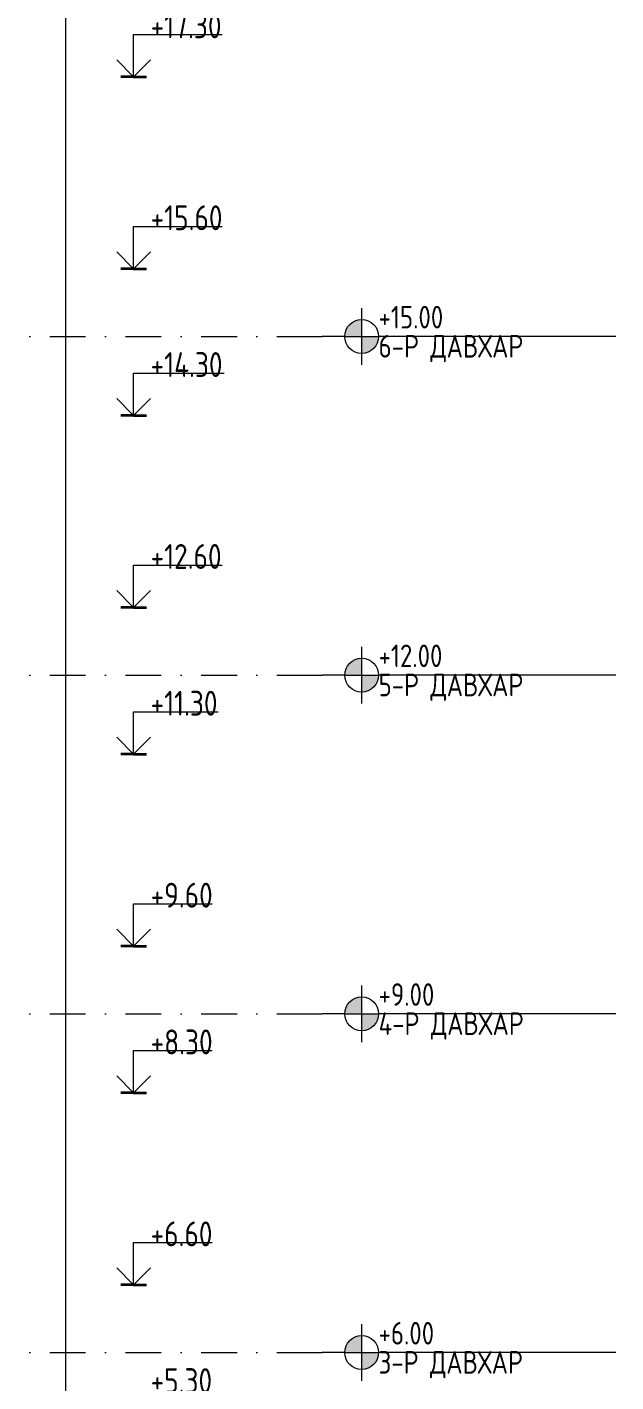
# Model space of a CAD drawing. Header units: millimetres. Extents: x 18162 to 7085488, y 72188 to 247925.
# Drawn here: x 3687506 to 3692716, y 100858 to 112858 of the extents above; entities that cross this region are included whole.
import ezdxf

# ---------------------------------------------------------------- set-up
doc = ezdxf.new("R2010")
doc.units = ezdxf.units.MM
doc.header["$MEASUREMENT"] = 0
doc.linetypes.add('Dot & Dashed', pattern=[670.277762, 317.5, -176.388889, 0, -176.388874])
doc.styles.add('GENERATED_STYLE_3', font='', dxfattribs={"width": 0.8})
doc.styles.get('GENERATED_STYLE_3').set_extended_font_data('ISOCPEUR MON')
doc.dimstyles.new('GENERATED_STYLE__7', dxfattribs={"dimtxt": 220.000005, "dimasz": 114, "dimexe": 0.18, "dimexo": 342.629951, "dimgap": 0, "dimtad": 1, "dimdec": 0, "dimzin": 0, "dimdsep": 46, "dimtxsty": 'GENERATED_STYLE_3', "dimblk": 'ARROWHEAD_2', "dimblk1": 'ARROWHEAD_2', "dimblk2": 'ARROWHEAD_2', "dimcen": 0.09, "dimclrd": 13, "dimclre": 13, "dimclrt": 13, "dimadec": 0, "dimazin": 0, "dimtfac": 1, "dimtdec": 4, "dimtmove": 0, "dimatfit": 3, "dimfxl": 1, "dimtolj": 1, "dimtzin": 0, "dimarcsym": 0})

# ---------------------------------------------------------------- blocks, each defined once
blk = doc.blocks.new('*D1249', base_point=(3761975, 95118))
at = {"color": 13, "linetype": 'Continuous', "lineweight": 13}
for p, q in [((3687961, 145568), (3684022, 145568)), ((3687848, 145568), (3687848, 145641)), ((3687848, 90368), (3687848, 145568)), ((3687961, 90368), (3683992, 90368)), ((3687848, 90295), (3687848, 90368))]:
    blk.add_line(p, q, dxfattribs=at)
at = {"color": 12, "linetype": 'Continuous', "lineweight": 35}
for p, q in [((3687923, 145525), (3687773, 145611)), ((3687773, 90411), (3687923, 90325))]:
    blk.add_line(p, q, dxfattribs=at)
at = {"color": 13, "lineweight": 13, "insert": (3687912, 117630), "char_height": 220, "attachment_point": 7, "rotation": 90, "style": 'GENERATED_STYLE_3'}
blk.add_mtext('\\A1;{\\pql;\\fISOCPEUR MON|b0|i0|c0|p0;\\W0.800000;55,200}', dxfattribs=at)
blk = doc.blocks.new('ARROWHEAD_2')
at = {"color": 0, "linetype": 'Continuous', "lineweight": 0}
for p, q in [((0, 0), (-1, 0)), ((-0.38, -0.66), (0.38, 0.66))]:
    blk.add_line(p, q, dxfattribs=at)

msp = doc.modelspace()

# ---------------------------------------------------------------- hatches: boundary and pattern name
at = {"linetype": 'Continuous', "lineweight": 5}
for points in [[(3690466.5, 110118), (3690466.5, 110268, 0.4142136), (3690316.5, 110118)], [(3690466.5, 110118), (3690466.5, 109968, 0.4142136), (3690616.5, 110118)], [(3690466.5, 107118), (3690466.5, 107268, 0.4142136), (3690316.5, 107118)], [(3690466.5, 107118), (3690466.5, 106968, 0.4142136), (3690616.5, 107118)], [(3690466.5, 104118), (3690466.5, 104268, 0.4142136), (3690316.5, 104118)], [(3690466.5, 104118), (3690466.5, 103968, 0.4142136), (3690616.5, 104118)], [(3690466.5, 101118), (3690466.5, 101268, 0.4142136), (3690316.5, 101118)], [(3690466.5, 101118), (3690466.5, 100968, 0.4142136), (3690616.5, 101118)]]:
    msp.add_hatch(color=7, dxfattribs=at).paths.add_polyline_path(points)

# ---------------------------------------------------------------- linework, layer by layer
at = {"color": 13, "linetype": 'Continuous', "lineweight": 13}
for p, q in [((3688448.7, 112418), (3688448.7, 112793)), ((3688448.7, 112793), (3689231, 112793)), ((3688448.7, 112418), (3688298.7, 112568)), ((3688598.7, 112568), (3688448.7, 112418)), ((3688448.7, 110718), (3688448.7, 111093)), ((3688448.7, 111093), (3689231, 111093)), ((3688448.7, 110718), (3688298.7, 110868)), ((3688598.7, 110868), (3688448.7, 110718)), ((3688448.7, 109418), (3688448.7, 109793)), ((3688448.7, 109793), (3689248.6, 109793)), ((3688448.7, 109418), (3688298.7, 109568)), ((3688598.7, 109568), (3688448.7, 109418)), ((3688448.7, 107718), (3688448.7, 108093)), ((3688448.7, 108093), (3689231, 108093)), ((3688448.7, 107718), (3688298.7, 107868)), ((3688598.7, 107868), (3688448.7, 107718)), ((3688448.7, 106418), (3688448.7, 106793)), ((3688448.7, 106793), (3689195.9, 106793)), ((3688448.7, 106418), (3688298.7, 106568)), ((3688598.7, 106568), (3688448.7, 106418)), ((3688448.7, 104718), (3688448.7, 105093)), ((3688448.7, 105093), (3689143.2, 105093)), ((3688448.7, 104718), (3688298.7, 104868)), ((3688598.7, 104868), (3688448.7, 104718)), ((3688448.7, 103418), (3688448.7, 103793)), ((3688448.7, 103793), (3689143.2, 103793)), ((3688448.7, 103418), (3688298.7, 103568)), ((3688598.7, 103568), (3688448.7, 103418)), ((3688448.7, 101718), (3688448.7, 102093)), ((3688448.7, 102093), (3689143.2, 102093)), ((3688448.7, 101718), (3688298.7, 101868)), ((3688598.7, 101868), (3688448.7, 101718))]:
    msp.add_line(p, q, dxfattribs=at)
at = {"color": 12, "linetype": 'Continuous', "lineweight": 35}
for p, q in [((3688448.7, 112418), (3688336.2, 112418)), ((3688448.7, 112418), (3688561.2, 112418)), ((3688448.7, 110718), (3688336.2, 110718)), ((3688448.7, 110718), (3688561.2, 110718)), ((3688448.7, 109418), (3688336.2, 109418)), ((3688448.7, 109418), (3688561.2, 109418)), ((3688448.7, 107718), (3688336.2, 107718)), ((3688448.7, 107718), (3688561.2, 107718)), ((3688448.7, 106418), (3688336.2, 106418)), ((3688448.7, 106418), (3688561.2, 106418)), ((3688448.7, 104718), (3688336.2, 104718)), ((3688448.7, 104718), (3688561.2, 104718)), ((3688448.7, 103418), (3688336.2, 103418)), ((3688448.7, 103418), (3688561.2, 103418)), ((3688448.7, 101718), (3688336.2, 101718)), ((3688448.7, 101718), (3688561.2, 101718))]:
    msp.add_line(p, q, dxfattribs=at)
at = {"color": 8, "linetype": 'Continuous', "lineweight": 13}
for p, q in [((3690466.5, 110368), (3690466.5, 109868)), ((3689916.5, 110118), (3690016.5, 110118)), ((3690016.5, 110118), (3690116.5, 110118)), ((3690316.5, 110118), (3690116.5, 110118)), ((3690316.5, 110118), (3690616.5, 110118)), ((3692716.5, 110118), (3690616.5, 110118)), ((3690466.5, 107368), (3690466.5, 106868)), ((3689916.5, 107118), (3690016.5, 107118)), ((3690016.5, 107118), (3690116.5, 107118)), ((3690316.5, 107118), (3690116.5, 107118)), ((3690316.5, 107118), (3690616.5, 107118)), ((3692716.5, 107118), (3690616.5, 107118)), ((3690466.5, 104368), (3690466.5, 103868)), ((3689916.5, 104118), (3690016.5, 104118)), ((3690016.5, 104118), (3690116.5, 104118)), ((3690316.5, 104118), (3690116.5, 104118)), ((3690316.5, 104118), (3690616.5, 104118)), ((3692716.5, 104118), (3690616.5, 104118)), ((3690466.5, 101368), (3690466.5, 100868)), ((3689916.5, 101118), (3690016.5, 101118)), ((3690016.5, 101118), (3690116.5, 101118)), ((3690316.5, 101118), (3690116.5, 101118)), ((3690316.5, 101118), (3690616.5, 101118)), ((3692716.5, 101118), (3690616.5, 101118))]:
    msp.add_line(p, q, dxfattribs=at)
at = {"color": 8, "linetype": 'Dot & Dashed', "lineweight": 13}
for p, q in [((3658879.3, 110118), (3689916.5, 110118)), ((3658879.3, 107118), (3689916.5, 107118)), ((3658879.3, 104118), (3689916.5, 104118)), ((3658879.3, 101118), (3689916.5, 101118))]:
    msp.add_line(p, q, dxfattribs=at)
at = {"color": 8, "linetype": 'Continuous', "lineweight": 13}
for centre in [(3690466.5, 110118), (3690466.5, 107118), (3690466.5, 104118), (3690466.5, 101118)]:
    msp.add_circle(centre, 150, dxfattribs=at)

# ---------------------------------------------------------------- texts
at = {"color": 13, "lineweight": 13, "char_height": 220, "attachment_point": 7, "style": 'GENERATED_STYLE_3'}
for s, insert in [('\\A1;{\\pql;\\fISOCPEUR MON|b0|i0|c0|p0;\\W0.800000;+17.30}', (3688598.7, 112759.1)), ('\\A1;{\\pql;\\fISOCPEUR MON|b0|i0|c0|p0;\\W0.800000;+15.60}', (3688598.7, 111059.1)), ('\\A1;{\\pql;\\fISOCPEUR MON|b0|i0|c0|p0;\\W0.800000;+14.30}', (3688598.7, 109759.1)), ('\\A1;{\\pql;\\fISOCPEUR MON|b0|i0|c0|p0;\\W0.800000;+12.60}', (3688598.7, 108059.1)), ('\\A1;{\\pql;\\fISOCPEUR MON|b0|i0|c0|p0;\\W0.800000;+11.30}', (3688598.7, 106759.1)), ('\\A1;{\\pql;\\fISOCPEUR MON|b0|i0|c0|p0;\\W0.800000;+9.60}', (3688598.7, 105059.1)), ('\\A1;{\\pql;\\fISOCPEUR MON|b0|i0|c0|p0;\\W0.800000;+8.30}', (3688598.7, 103759.1)), ('\\A1;{\\pql;\\fISOCPEUR MON|b0|i0|c0|p0;\\W0.800000;+6.60}', (3688598.7, 102059.1)), ('\\A1;{\\pql;\\fISOCPEUR MON|b0|i0|c0|p0;\\W0.800000;+5.30}', (3688598.7, 100759.1))]:
    msp.add_mtext(s, dxfattribs=dict(at, insert=insert))
at = {"color": 8, "lineweight": 13, "char_height": 200, "attachment_point": 1, "line_spacing_factor": 0.774053, "style": 'GENERATED_STYLE_3'}
for s, insert in [('\\A1;{\\pql;\\pt0;\\fISOCPEUR MON|b0|i0|c0|p0;\\W0.800000;+15.00\\P\\pql;\\pt0;\\fISOCPEUR MON|b0|i0|c0|p0;\\W0.800000;\\fISOCPEUR MON|b0|i0|c0|p0;\\W0.800000;\\fISOCPEUR MON|b0|i0|c0|p0;\\W0.800000;6-Р ДАВХАР}', (3690616.5, 110389)), ('\\A1;{\\pql;\\pt0;\\fISOCPEUR MON|b0|i0|c0|p0;\\W0.800000;+12.00\\P\\pql;\\pt0;\\fISOCPEUR MON|b0|i0|c0|p0;\\W0.800000;\\fISOCPEUR MON|b0|i0|c0|p0;\\W0.800000;\\fISOCPEUR MON|b0|i0|c0|p0;\\W0.800000;5-Р ДАВХАР}', (3690616.5, 107389)), ('\\A1;{\\pql;\\pt0;\\fISOCPEUR MON|b0|i0|c0|p0;\\W0.800000;+9.00\\P\\pql;\\pt0;\\fISOCPEUR MON|b0|i0|c0|p0;\\W0.800000;\\fISOCPEUR MON|b0|i0|c0|p0;\\W0.800000;\\fISOCPEUR MON|b0|i0|c0|p0;\\W0.800000;4-Р ДАВХАР}', (3690616.5, 104389)), ('\\A1;{\\pql;\\pt0;\\fISOCPEUR MON|b0|i0|c0|p0;\\W0.800000;+6.00\\P\\pql;\\pt0;\\fISOCPEUR MON|b0|i0|c0|p0;\\W0.800000;\\fISOCPEUR MON|b0|i0|c0|p0;\\W0.800000;\\fISOCPEUR MON|b0|i0|c0|p0;\\W0.800000;3-Р ДАВХАР}', (3690616.5, 101389))]:
    msp.add_mtext(s, dxfattribs=dict(at, insert=insert))

# ---------------------------------------------------------------- dimensions: what is measured, and where the dimension line sits
at = {"color": 13, "linetype": 'Continuous', "lineweight": 13}
dim = msp.add_linear_dim(base=(3687848.3, 145568), p1=(3683649.1, 90368), p2=(3683679.1, 145568), angle=90, dimstyle='GENERATED_STYLE__7', dxfattribs=at)
dim.commit()
dim.dimension.update_dxf_attribs({"geometry": '*D1249', "text_midpoint": (3687694.3, 118082.1), "dimtype": 160, "text_rotation": 90})

doc.saveas('drawing.dxf')
